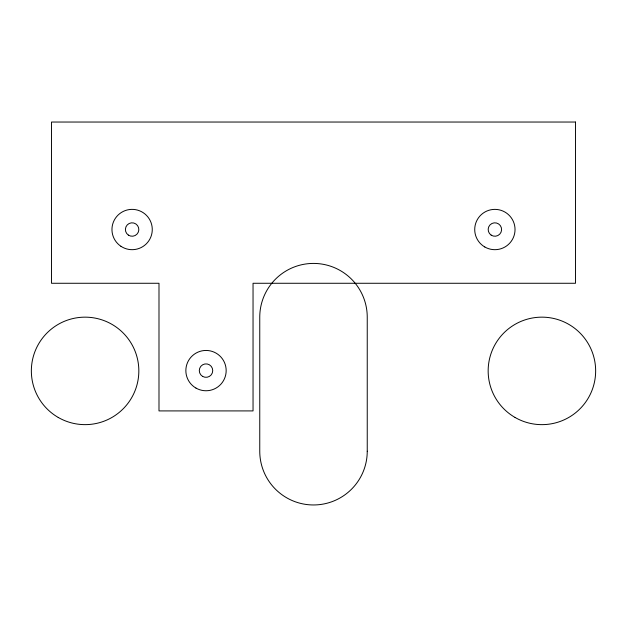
<?xml version="1.0" encoding="UTF-8"?>
<svg xmlns="http://www.w3.org/2000/svg" width="627" height="627" viewBox="0 0 627 627"><rect width="100%" height="100%" fill="white"/><g stroke="black" fill="none" stroke-linecap="round" stroke-linejoin="round"><path stroke-width="0.94" d="M575.5 122.038L51.5 122.038L51.5 283.271L158.992 283.271L158.992 410.912L253.042 410.912L253.042 283.271L575.5 283.271L575.5 122.038M367.242 451.213L367.242 317.16A53.742 53.742 0 0 0 313.5 263.418A53.742 53.742 0 0 0 259.758 317.16L259.758 451.213A53.742 53.742 0 0 0 313.5 504.962A53.742 53.742 0 0 0 367.242 451.213M58.225 417.441A53.742 53.742 0 0 0 138.833 370.902A53.742 53.742 0 0 0 58.225 324.355A53.742 53.742 0 0 0 58.225 417.441M515.033 417.441A53.742 53.742 0 0 0 595.65 370.902A53.742 53.742 0 0 0 515.033 324.355A53.742 53.742 0 0 0 515.033 417.441M202.654 376.419A6.717 6.717 0 0 0 212.733 370.604A6.717 6.717 0 0 0 202.654 364.781A6.717 6.717 0 0 0 202.654 376.419M128.386 235.109A6.717 6.717 0 0 0 138.818 229.968A6.717 6.717 0 0 0 129.146 223.502A6.717 6.717 0 0 0 128.386 235.109M491.153 235.109A6.717 6.717 0 0 0 501.584 229.968A6.717 6.717 0 0 0 491.913 223.502A6.717 6.717 0 0 0 491.153 235.109M120.925 246.286A20.15 20.15 0 0 0 152.228 230.846A20.15 20.15 0 0 0 123.205 211.448A20.15 20.15 0 0 0 120.925 246.286M195.938 388.058A20.15 20.15 0 0 0 226.167 370.604A20.15 20.15 0 0 0 195.938 353.15A20.15 20.15 0 0 0 195.938 388.058M484.804 246.983A20.15 20.15 0 0 0 515.033 229.529A20.15 20.15 0 0 0 484.804 212.075A20.15 20.15 0 0 0 484.804 246.983"/></g></svg>
